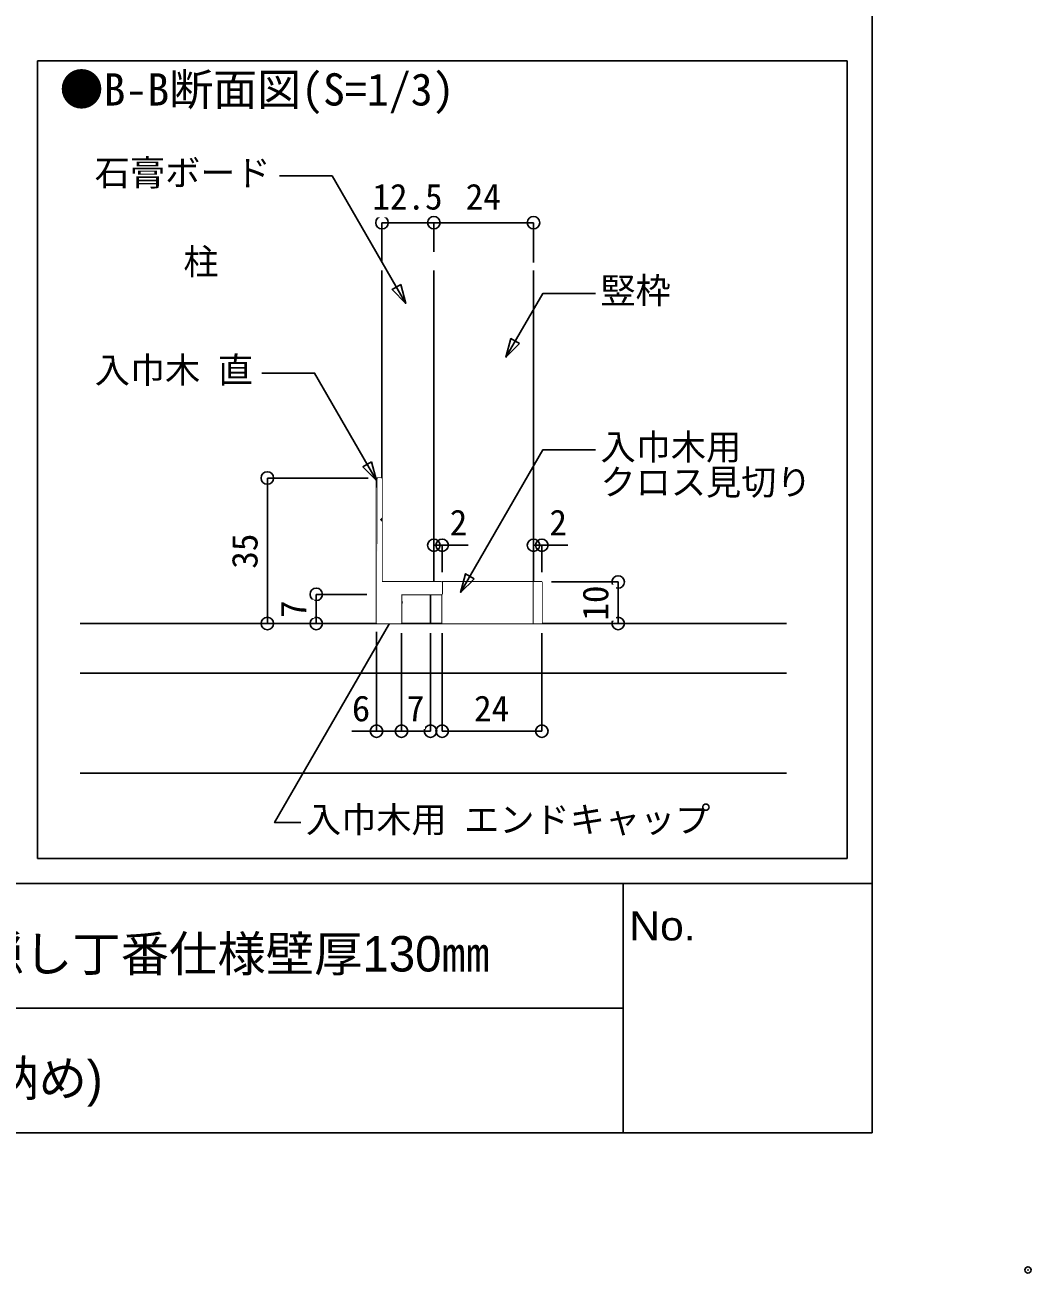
# Model space of a CAD drawing. Units: millimetres, scale not verified, with parts at other scales. Extents: x -1051 to 1051, y -744 to 744.
# Drawn here: x 648 to 1051, y -744 to -243 of the extents above; entities that cross this region are included whole.
import ezdxf
from ezdxf.enums import TextEntityAlignment as Align

# ---------------------------------------------------------------- set-up
doc = ezdxf.new("R2010")
doc.units = ezdxf.units.MM
doc.header["$LTSCALE"] = 5
doc.header["$PDMODE"] = 32
doc.header["$PDSIZE"] = 2.5
for name, color, linetype in [('0-0', 7, 'Continuous'), ('5-0', 7, 'Continuous'), ('6-0', 5, 'Continuous'), ('6-1', 5, 'Continuous')]:
    doc.layers.add(name, color=color, linetype=linetype)
doc.styles.add('メイリオ', font='')
doc.styles.add('ＭＳ ゴシック', font='')
doc.styles.get('メイリオ').set_extended_font_data('メイリオ')
doc.styles.get('ＭＳ ゴシック').set_extended_font_data('MS Gothic')

msp = doc.modelspace()

# ---------------------------------------------------------------- linework, layer by layer
at = {"layer": '0-0', "color": 2}
for p, q in [((987.5, -687.5), (987.5, 687.5)), ((-987.5, -587.5), (987.5, -587.5)), ((-987.5, -687.5), (987.5, -687.5))]:
    msp.add_line(p, q, dxfattribs=at)
at = {"layer": '0-0'}
for p, q in [((287.5, -587.5), (887.5, -587.5)), ((887.5, -687.5), (887.5, -587.5)), ((887.5, -587.5), (987.5, -587.5)), ((887.5, -637.5), (887.5, -587.5)), ((987.5, -687.5), (987.5, -587.5)), ((287.5, -637.5), (887.5, -637.5)), ((287.5, -637.5), (887.5, -637.5)), ((887.5, -687.5), (887.5, -637.5)), ((287.5, -687.5), (887.5, -687.5)), ((887.5, -687.5), (987.5, -687.5))]:
    msp.add_line(p, q, dxfattribs=at)
msp.add_point((1050, -742.5), dxfattribs=at)
at = {"layer": '5-0', "color": 3}
for p, q in [((652.5, -577.5), (652.5, -257.5)), ((652.5, -257.5), (977.5, -257.5)), ((977.5, -577.5), (977.5, -257.5)), ((652.5, -577.5), (977.5, -577.5))]:
    msp.add_line(p, q, dxfattribs=at)
at = {"layer": '6-0', "color": 7}
for p, q in [((851.6, -466.5), (851.6, -341.5)), ((814.933, -483.166), (814.933, -466.5)), ((814.933, -466.5), (854.933, -466.5)), ((854.933, -483.166), (854.933, -466.5)), ((798.6, -483.166), (798.6, -471.5)), ((798.6, -471.5), (810.266, -471.5)), ((810.266, -483.166), (810.266, -471.5)), ((669.72, -483.166), (953.053, -483.166)), ((798.6, -483.166), (810.266, -483.166)), ((814.933, -483.166), (854.933, -483.166)), ((669.72, -503.166), (953.053, -503.166)), ((669.72, -543.166), (953.053, -543.166))]:
    msp.add_line(p, q, dxfattribs=at)
msp.add_lwpolyline([(790.766, -341.5), (790.766, -466.5), (811.6, -466.5), (811.6, -341.5)], dxfattribs=at)
at = {"layer": '6-0', "color": 6}
for points in [[(798.294, -347.242), (800.305, -354.745), (794.812, -349.253)], [(846.029, -370.891), (840.536, -376.384), (842.547, -368.881)], [(786.589, -418.339), (788.6, -425.843), (783.107, -420.35)], [(793.362, -479.907), (798.855, -474.414), (796.845, -481.917)]]:
    msp.add_lwpolyline(points, close=True, dxfattribs=at)
for points in [[(876.474, -350.8), (855.307, -350.8), (840.536, -376.384)], [(742.541, -382.729), (763.708, -382.729), (788.6, -425.843)]]:
    msp.add_lwpolyline(points, dxfattribs=at)
at = {"layer": '6-0', "color": 7}
for points in [[(790.728, -425.142), (790.766, -440.666), (790.757, -425.235)], [(790.757, -425.235), (790.766, -440.666), (790.766, -425.333)]]:
    msp.add_solid(points, dxfattribs=at)
at = {"layer": '6-1'}
for p, q in [((790.766, -338.378), (790.766, -322.405)), ((811.6, -322.405), (790.766, -322.405)), ((811.6, -334.132), (811.6, -322.405)), ((851.6, -338.378), (851.6, -322.405)), ((785.202, -424.833), (744.783, -424.833)), ((744.783, -483.166), (744.783, -424.833)), ((811.6, -462.601), (811.6, -451.785)), ((811.6, -451.785), (814.933, -451.785)), ((851.6, -462.601), (851.6, -451.785)), ((851.6, -451.785), (854.933, -451.785)), ((858.831, -466.5), (885.535, -466.5)), ((885.535, -466.5), (885.535, -483.166)), ((784.702, -471.5), (764.401, -471.5)), ((764.401, -483.166), (764.401, -471.5)), ((782.992, -483.166), (764.401, -483.166)), ((858.831, -483.166), (885.535, -483.166)), ((798.6, -487.064), (798.6, -526.357)), ((810.266, -487.064), (810.266, -526.357)), ((814.933, -487.064), (814.933, -526.357)), ((854.933, -487.064), (854.933, -526.357)), ((798.6, -526.357), (810.266, -526.357)), ((854.933, -526.357), (814.933, -526.357))]:
    msp.add_line(p, q, dxfattribs=at)
for points in [[(814.933, -462.601), (814.933, -451.785), (825.302, -451.785)], [(854.933, -462.601), (854.933, -451.785), (865.302, -451.785)], [(788.6, -486.564), (788.6, -526.357), (778.695, -526.357)]]:
    msp.add_lwpolyline(points, dxfattribs=at)
for centre in [(790.766, -322.405), (811.6, -322.405), (851.6, -322.405), (744.783, -424.833), (811.6, -451.785), (814.933, -451.785), (851.6, -451.785), (854.933, -451.785), (885.535, -466.5), (764.401, -471.5), (764.401, -483.166), (885.535, -483.166), (788.6, -526.357), (798.6, -526.357), (810.266, -526.357), (814.933, -526.357), (854.933, -526.357)]:
    msp.add_circle(centre, 2.5, dxfattribs=at)

# ---------------------------------------------------------------- texts
at = {"layer": '0-0', "style": 'メイリオ', "width": 1.1}
msp.add_text('No.', height=11.64, dxfattribs=at).set_placement((890, -613.812), align=Align.BOTTOM_LEFT)
at = {"layer": '0-0', "style": 'メイリオ'}
for s, p in [('WO建具 H20 シングルドア 下地枠 隠し丁番仕様壁厚130㎜', (325.643, -627.052)), ('納まり図(入巾木納め)', (491.467, -677.052))]:
    msp.add_text(s, height=14.22, dxfattribs=at).set_placement(p, align=Align.BOTTOM_LEFT)
at = {"layer": '6-0', "color": 7, "style": 'ＭＳ ゴシック'}
for s, p in [('石膏ボード', (675.506, -310.634)), ('竪枠', (878.457, -357.856)), ('入巾木 直', (675.506, -389.784)), ('入巾木用', (878.457, -420.611)), ('クロス見切り', (878.457, -434.722)), ('入巾木用 エンドキャップ', (760.256, -570.092))]:
    msp.add_text(s, height=10.35, dxfattribs=at).set_placement(p, align=Align.BOTTOM_LEFT)

# ---------------------------------------------------------------- wipeouts: each hides what was drawn before it
at = {"color": 7}
for points in [[(661.386, -279.266), (661.386, -261.627), (820.489, -261.627), (820.489, -279.266)], [(711.086, -346.281), (711.086, -332.17), (725.479, -332.17), (725.479, -346.281)]]:
    msp.add_wipeout(points, dxfattribs=at)

# ---------------------------------------------------------------- next in the draw order: texts
at = {"layer": '6-0', "color": 7, "style": 'ＭＳ ゴシック'}
for s, height, p in [('●B-B断面図(S=1/3)', 12.93, (661.386, -279.266)), ('柱', 10.35, (711.086, -346.281))]:
    msp.add_text(s, height=height, dxfattribs=at).set_placement(p, align=Align.BOTTOM_LEFT)

# ---------------------------------------------------------------- next in the draw order: wipeouts: each hides what was drawn before it
at = {"color": 7}
for points in [[(786.931, -320.223), (786.931, -306.112), (815.435, -306.112), (815.435, -320.223)], [(817.964, -450.951), (817.964, -436.84), (825.302, -436.84), (825.302, -450.951)], [(857.964, -450.951), (857.964, -436.84), (865.302, -436.84), (865.302, -450.951)], [(743.95, -461.196), (729.838, -461.196), (729.838, -446.803), (743.95, -446.803)], [(814.933, -483.166), (814.933, -466.5), (854.933, -466.5), (854.933, -483.166)], [(884.702, -482.03), (870.591, -482.03), (870.591, -467.636), (884.702, -467.636)], [(763.567, -481.002), (749.456, -481.002), (749.456, -473.664), (763.567, -473.664)], [(778.695, -525.523), (778.695, -511.412), (786.033, -511.412), (786.033, -525.523)], [(800.764, -525.523), (800.764, -511.412), (808.102, -511.412), (808.102, -525.523)], [(827.736, -525.523), (827.736, -511.412), (842.13, -511.412), (842.13, -525.523)]]:
    msp.add_wipeout(points, dxfattribs=at)

# ---------------------------------------------------------------- next in the draw order: linework, layer by layer
at = {"layer": '6-0', "color": 7}
for p, q in [((851.6, -466.5), (854.933, -466.5)), ((851.6, -466.5), (851.6, -483.166)), ((854.933, -466.5), (854.933, -483.166)), ((851.6, -483.166), (854.933, -483.166))]:
    msp.add_line(p, q, dxfattribs=at)
at = {"layer": '6-0', "color": 6}
for points in [[(749.597, -303.578), (770.763, -303.578), (800.305, -354.745)], [(758.273, -563.036), (747.689, -563.036), (798.855, -474.414)]]:
    msp.add_lwpolyline(points, dxfattribs=at)
at = {"layer": '6-0', "color": 7}
for points in [[(789.1, -424.833), (789.051, -424.835), (789.002, -424.843), (788.955, -424.854), (788.908, -424.871), (788.864, -424.892), (788.822, -424.917), (788.782, -424.946), (788.713, -425.016), (788.684, -425.055), (788.659, -425.097), (788.638, -425.142), (788.621, -425.188), (788.609, -425.235), (788.602, -425.284), (788.6, -425.333), (788.6, -482.666), (788.609, -482.764), (788.638, -482.858), (788.684, -482.944), (788.746, -483.02), (788.822, -483.082), (788.908, -483.128), (789.002, -483.157), (789.1, -483.166), (798.1, -483.166), (798.197, -483.157), (798.291, -483.128), (798.377, -483.082), (798.453, -483.02), (798.515, -482.944), (798.562, -482.858), (798.59, -482.764), (798.6, -482.666), (798.6, -471.5), (814.433, -471.5), (814.531, -471.49), (814.624, -471.462), (814.711, -471.415), (814.787, -471.353)], [(814.787, -471.353), (814.849, -471.277), (814.895, -471.191), (814.923, -471.097), (814.933, -471), (814.933, -467), (814.923, -466.902), (814.895, -466.808), (814.849, -466.722), (814.787, -466.646), (814.711, -466.584), (814.624, -466.538), (814.531, -466.509), (814.433, -466.5), (790.766, -466.5), (790.766, -442.333), (789.933, -441.5), (790.766, -440.666), (790.766, -425.333), (790.757, -425.235), (790.728, -425.142), (790.682, -425.055), (790.62, -424.979), (790.544, -424.917), (790.458, -424.871), (790.364, -424.843), (790.266, -424.833), (789.1, -424.833)]]:
    msp.add_lwpolyline(points, dxfattribs=at)
at = {"layer": '6-0', "color": 6}
msp.add_lwpolyline([(827.802, -465.217), (822.309, -470.71), (824.319, -463.207)], close=True, dxfattribs=at)
at = {"layer": '6-0', "color": 7}
for points in [[(814.849, -466.722), (814.849, -471.277), (814.895, -466.808)], [(814.849, -471.277), (814.895, -471.191), (814.895, -466.808)], [(814.895, -466.808), (814.895, -471.191), (814.923, -466.902)], [(814.895, -471.191), (814.923, -471.097), (814.923, -466.902)], [(814.923, -466.902), (814.923, -471.097), (814.933, -467)], [(814.923, -471.097), (814.933, -471), (814.933, -467)]]:
    msp.add_solid(points, dxfattribs=at)
at = {"layer": '6-1'}
for p, q in [((811.6, -334.132), (811.6, -322.405)), ((811.6, -322.405), (851.6, -322.405)), ((782.992, -483.166), (744.783, -483.166)), ((798.6, -487.064), (798.6, -526.357)), ((798.6, -526.357), (788.6, -526.357))]:
    msp.add_line(p, q, dxfattribs=at)
for centre in [(811.6, -322.405), (744.783, -483.166), (798.6, -526.357)]:
    msp.add_circle(centre, 2.5, dxfattribs=at)

# ---------------------------------------------------------------- next in the draw order: texts
at = {"layer": '6-1', "color": 7, "style": 'ＭＳ ゴシック'}
for s, p in [('12.5', (786.931, -320.223)), ('2', (817.964, -450.951)), ('2', (857.964, -450.951)), ('7', (800.764, -525.523)), ('24', (827.736, -525.523))]:
    msp.add_text(s, height=10.35, dxfattribs=at).set_placement(p, align=Align.BOTTOM_LEFT)
for s, p in [('35', (743.95, -461.196)), ('10', (884.702, -482.03)), ('7', (763.567, -481.002))]:
    msp.add_text(s, height=10.35, rotation=90, dxfattribs=at).set_placement(p, align=Align.BOTTOM_LEFT)
at = {"layer": '6-1', "color": 7, "style": 'ＭＳ ゴシック', "width": 1.05}
msp.add_text('6', height=10.35, dxfattribs=at).set_placement((778.695, -525.523), align=Align.BOTTOM_LEFT)

# ---------------------------------------------------------------- next in the draw order: wipeouts: each hides what was drawn before it
at = {"color": 7}
for points in [[(824.403, -320.223), (824.403, -306.112), (838.796, -306.112), (838.796, -320.223)], [(790.682, -425.055), (790.766, -440.666), (790.728, -425.142), (790.728, -425.142)], [(814.787, -471.353), (814.849, -471.277), (814.849, -466.722), (814.849, -466.722)], [(851.6, -466.5), (851.6, -483.166), (854.933, -483.166), (854.933, -466.5)]]:
    msp.add_wipeout(points, dxfattribs=at)

# ---------------------------------------------------------------- next in the draw order: linework, layer by layer
at = {"layer": '6-0', "color": 6}
msp.add_lwpolyline([(876.474, -413.555), (855.307, -413.555), (822.309, -470.71)], dxfattribs=at)

# ---------------------------------------------------------------- next in the draw order: texts
at = {"layer": '6-1', "color": 7, "style": 'ＭＳ ゴシック'}
msp.add_text('24', height=10.35, dxfattribs=at).set_placement((824.403, -320.223), align=Align.BOTTOM_LEFT)

# ---------------------------------------------------------------- next in the draw order: wipeouts: each hides what was drawn before it
at = {"color": 7}
for points in [[(790.62, -424.979), (790.766, -440.666), (790.682, -425.055), (790.682, -425.055)], [(814.787, -466.646), (814.787, -471.353), (814.849, -466.722), (814.849, -466.722)]]:
    msp.add_wipeout(points, dxfattribs=at)

# ---------------------------------------------------------------- next in the draw order: wipeouts: each hides what was drawn before it
for points in [[(790.544, -424.917), (790.766, -440.666), (790.62, -424.979), (790.62, -424.979)], [(814.711, -471.415), (814.787, -471.353), (814.787, -466.646), (814.787, -466.646)]]:
    msp.add_wipeout(points, dxfattribs=at)

# ---------------------------------------------------------------- next in the draw order: wipeouts: each hides what was drawn before it
for points in [[(790.458, -424.871), (790.766, -440.666), (790.544, -424.917), (790.544, -424.917)], [(814.711, -466.584), (814.711, -471.415), (814.787, -466.646), (814.787, -466.646)]]:
    msp.add_wipeout(points, dxfattribs=at)

# ---------------------------------------------------------------- next in the draw order: wipeouts: each hides what was drawn before it
for points in [[(790.364, -424.843), (790.766, -440.666), (790.458, -424.871), (790.458, -424.871)], [(814.624, -471.462), (814.711, -471.415), (814.711, -466.584), (814.711, -466.584)]]:
    msp.add_wipeout(points, dxfattribs=at)

# ---------------------------------------------------------------- next in the draw order: wipeouts: each hides what was drawn before it
for points in [[(790.266, -424.833), (790.766, -440.666), (790.364, -424.843), (790.364, -424.843)], [(814.624, -466.538), (814.624, -471.462), (814.711, -466.584), (814.711, -466.584)]]:
    msp.add_wipeout(points, dxfattribs=at)

# ---------------------------------------------------------------- next in the draw order: wipeouts: each hides what was drawn before it
for points in [[(789.933, -441.5), (790.766, -440.666), (790.266, -424.833), (790.266, -424.833)], [(814.531, -471.49), (814.624, -471.462), (814.624, -466.538), (814.624, -466.538)]]:
    msp.add_wipeout(points, dxfattribs=at)

# ---------------------------------------------------------------- next in the draw order: wipeouts: each hides what was drawn before it
for points in [[(789.1, -483.166), (789.933, -441.5), (790.266, -424.833), (790.266, -424.833)], [(814.531, -466.509), (814.531, -471.49), (814.624, -466.538), (814.624, -466.538)]]:
    msp.add_wipeout(points, dxfattribs=at)

# ---------------------------------------------------------------- next in the draw order: wipeouts: each hides what was drawn before it
for points in [[(789.933, -441.5), (790.766, -466.5), (790.766, -442.333), (790.766, -442.333)], [(814.433, -471.5), (814.531, -471.49), (814.531, -466.509), (814.531, -466.509)]]:
    msp.add_wipeout(points, dxfattribs=at)

# ---------------------------------------------------------------- next in the draw order: wipeouts: each hides what was drawn before it
for points in [[(789.1, -483.166), (790.766, -466.5), (789.933, -441.5), (789.933, -441.5)], [(814.433, -466.5), (814.433, -471.5), (814.531, -466.509), (814.531, -466.509)]]:
    msp.add_wipeout(points, dxfattribs=at)

# ---------------------------------------------------------------- next in the draw order: wipeouts: each hides what was drawn before it
msp.add_wipeout([(798.6, -471.5), (814.433, -471.5), (814.433, -466.5), (814.433, -466.5)], dxfattribs=at)

# ---------------------------------------------------------------- next in the draw order: wipeouts: each hides what was drawn before it
msp.add_wipeout([(790.766, -466.5), (798.6, -471.5), (814.433, -466.5), (814.433, -466.5)], dxfattribs=at)

# ---------------------------------------------------------------- next in the draw order: linework, layer by layer
at = {"layer": '6-0', "color": 7}
for points in [[(798.562, -482.858), (798.59, -482.764), (798.6, -471.5)], [(798.59, -482.764), (798.6, -482.666), (798.6, -471.5)]]:
    msp.add_solid(points, dxfattribs=at)

# ---------------------------------------------------------------- next in the draw order: wipeouts: each hides what was drawn before it
at = {"color": 7}
msp.add_wipeout([(798.515, -482.944), (798.562, -482.858), (798.6, -471.5), (798.6, -471.5)], dxfattribs=at)

# ---------------------------------------------------------------- next in the draw order: wipeouts: each hides what was drawn before it
msp.add_wipeout([(798.453, -483.02), (798.515, -482.944), (798.6, -471.5), (798.6, -471.5)], dxfattribs=at)

# ---------------------------------------------------------------- next in the draw order: wipeouts: each hides what was drawn before it
msp.add_wipeout([(798.377, -483.082), (798.453, -483.02), (798.6, -471.5), (798.6, -471.5)], dxfattribs=at)

# ---------------------------------------------------------------- next in the draw order: wipeouts: each hides what was drawn before it
msp.add_wipeout([(798.291, -483.128), (798.377, -483.082), (798.6, -471.5), (798.6, -471.5)], dxfattribs=at)

# ---------------------------------------------------------------- next in the draw order: wipeouts: each hides what was drawn before it
msp.add_wipeout([(798.197, -483.157), (798.291, -483.128), (798.6, -471.5), (798.6, -471.5)], dxfattribs=at)

# ---------------------------------------------------------------- next in the draw order: wipeouts: each hides what was drawn before it
msp.add_wipeout([(798.1, -483.166), (798.197, -483.157), (798.6, -471.5), (798.6, -471.5)], dxfattribs=at)

# ---------------------------------------------------------------- next in the draw order: wipeouts: each hides what was drawn before it
msp.add_wipeout([(790.766, -466.5), (798.1, -483.166), (798.6, -471.5), (798.6, -471.5)], dxfattribs=at)

# ---------------------------------------------------------------- next in the draw order: wipeouts: each hides what was drawn before it
msp.add_wipeout([(789.1, -483.166), (798.1, -483.166), (790.766, -466.5), (790.766, -466.5)], dxfattribs=at)

# ---------------------------------------------------------------- next in the draw order: wipeouts: each hides what was drawn before it
msp.add_wipeout([(789.1, -424.833), (789.1, -483.166), (790.266, -424.833), (790.266, -424.833)], dxfattribs=at)

# ---------------------------------------------------------------- next in the draw order: linework, layer by layer
at = {"layer": '6-0', "color": 7}
msp.add_solid([(789.051, -424.835), (789.1, -483.166), (789.1, -424.833)], dxfattribs=at)

# ---------------------------------------------------------------- next in the draw order: wipeouts: each hides what was drawn before it
at = {"color": 7}
msp.add_wipeout([(789.002, -483.157), (789.1, -483.166), (789.051, -424.835), (789.051, -424.835)], dxfattribs=at)

# ---------------------------------------------------------------- next in the draw order: linework, layer by layer
at = {"layer": '6-0', "color": 7}
for points in [[(788.955, -424.854), (789.002, -483.157), (789.002, -424.843)], [(789.002, -424.843), (789.002, -483.157), (789.051, -424.835)]]:
    msp.add_solid(points, dxfattribs=at)

# ---------------------------------------------------------------- next in the draw order: wipeouts: each hides what was drawn before it
at = {"color": 7}
msp.add_wipeout([(788.908, -483.128), (789.002, -483.157), (788.955, -424.854), (788.955, -424.854)], dxfattribs=at)

# ---------------------------------------------------------------- next in the draw order: linework, layer by layer
at = {"layer": '6-0', "color": 7}
for points in [[(788.864, -424.892), (788.908, -483.128), (788.908, -424.871)], [(788.908, -424.871), (788.908, -483.128), (788.955, -424.854)]]:
    msp.add_solid(points, dxfattribs=at)

# ---------------------------------------------------------------- next in the draw order: wipeouts: each hides what was drawn before it
at = {"color": 7}
msp.add_wipeout([(788.822, -483.082), (788.908, -483.128), (788.864, -424.892), (788.864, -424.892)], dxfattribs=at)

# ---------------------------------------------------------------- next in the draw order: linework, layer by layer
at = {"layer": '6-0', "color": 7}
for points in [[(788.782, -424.946), (788.822, -483.082), (788.822, -424.917)], [(788.822, -424.917), (788.822, -483.082), (788.864, -424.892)]]:
    msp.add_solid(points, dxfattribs=at)

# ---------------------------------------------------------------- next in the draw order: wipeouts: each hides what was drawn before it
at = {"color": 7}
msp.add_wipeout([(788.746, -483.02), (788.822, -483.082), (788.782, -424.946), (788.782, -424.946)], dxfattribs=at)

# ---------------------------------------------------------------- next in the draw order: wipeouts: each hides what was drawn before it
msp.add_wipeout([(788.713, -425.016), (788.746, -483.02), (788.782, -424.946), (788.782, -424.946)], dxfattribs=at)

# ---------------------------------------------------------------- next in the draw order: wipeouts: each hides what was drawn before it
msp.add_wipeout([(788.684, -482.944), (788.746, -483.02), (788.713, -425.016), (788.713, -425.016)], dxfattribs=at)

# ---------------------------------------------------------------- next in the draw order: linework, layer by layer
at = {"layer": '6-0', "color": 7}
for points in [[(788.6, -482.666), (788.609, -482.764), (788.602, -425.284)], [(788.6, -425.333), (788.6, -482.666), (788.602, -425.284)], [(788.602, -425.284), (788.609, -482.764), (788.609, -425.235)], [(788.609, -482.764), (788.638, -482.858), (788.621, -425.188)], [(788.609, -425.235), (788.609, -482.764), (788.621, -425.188)], [(788.621, -425.188), (788.638, -482.858), (788.638, -425.142)], [(788.638, -482.858), (788.684, -482.944), (788.659, -425.097)], [(788.638, -425.142), (788.638, -482.858), (788.659, -425.097)], [(788.659, -425.097), (788.684, -482.944), (788.684, -425.055)], [(788.684, -425.055), (788.684, -482.944), (788.713, -425.016)]]:
    msp.add_solid(points, dxfattribs=at)

doc.saveas('drawing.dxf')
